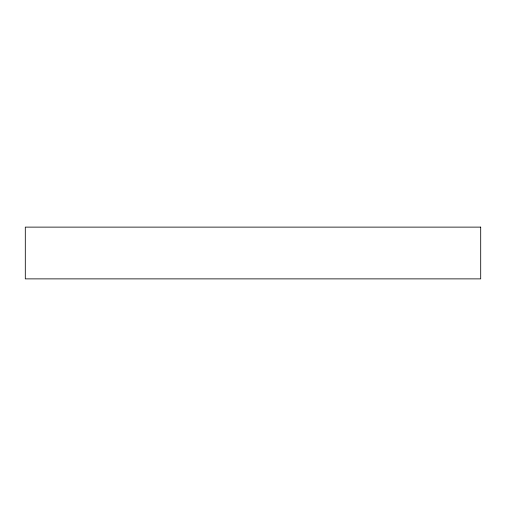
<?xml version="1.0" encoding="UTF-8"?>
<svg xmlns="http://www.w3.org/2000/svg" width="506" height="506" viewBox="0 0 506 506"><rect width="100%" height="100%" fill="white"/><g stroke="black" fill="none" stroke-linecap="round" stroke-linejoin="round"><path stroke-width="0.76" d="M480.7 227.124L25.3 227.124L25.3 278.876L480.7 278.876L480.7 227.124"/></g></svg>
